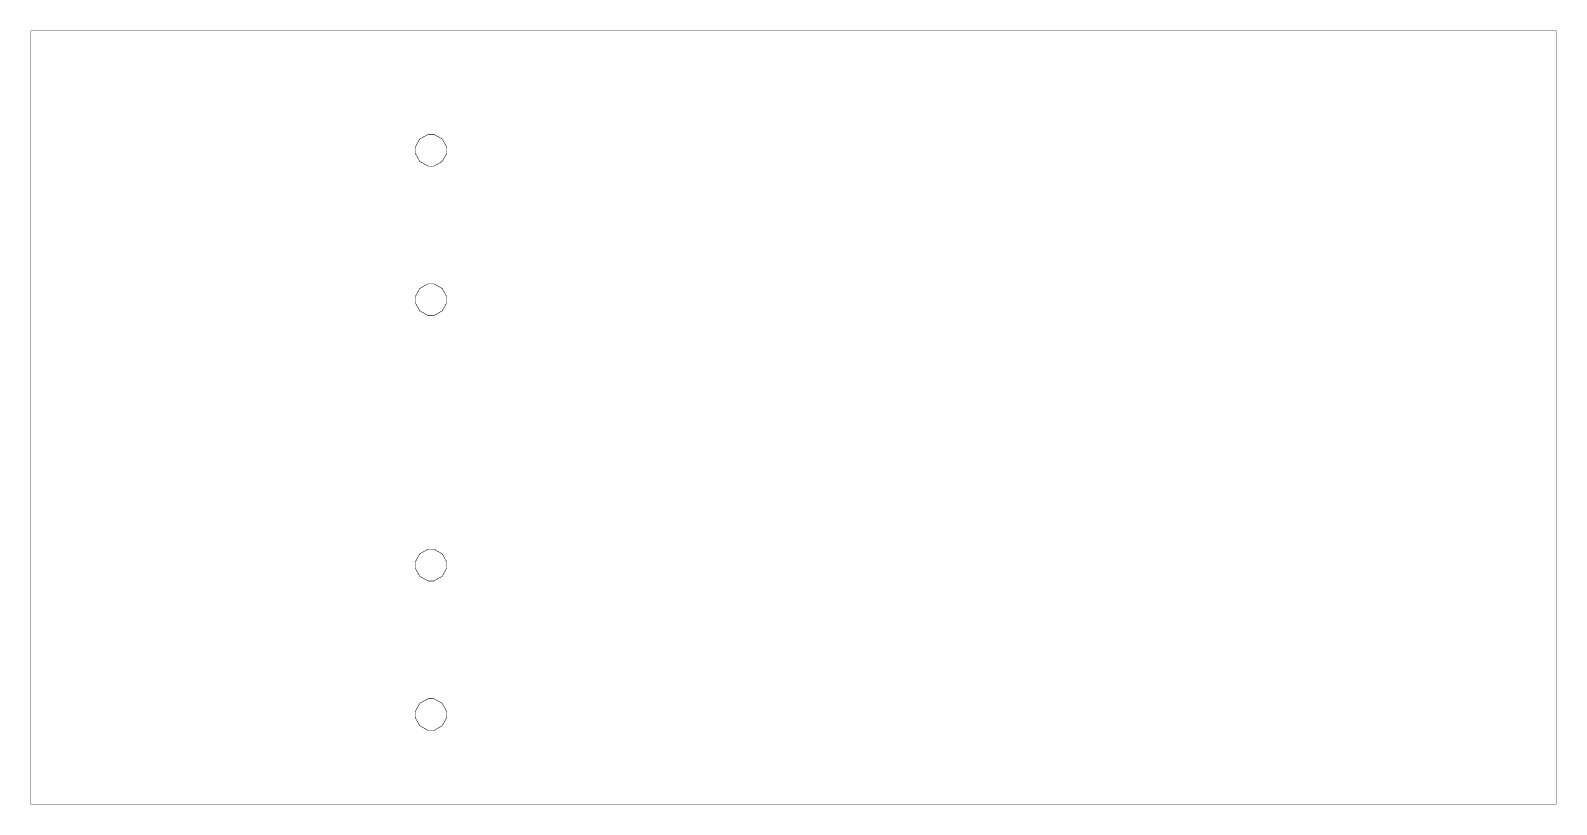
# Model space of a CAD drawing. Extents: x 0.23 to 3.24, y 16.19 to 17.72.
import ezdxf

# ---------------------------------------------------------------- set-up
doc = ezdxf.new("R2010")
doc.units = 0
doc.layers.get('0').update_dxf_attribs({"linetype": 'CONTINUOUS'})

msp = doc.modelspace()

# ---------------------------------------------------------------- linework, layer by layer
at = {"color": 1, "const_width": 0.001}
for points in [[(0.229167, 17.7222), (3.24306, 17.7222), (3.24306, 16.1944), (0.229167, 16.1944), (0.229167, 17.7222)], [(1.05127, 17.4863), (1.05127, 17.4807), (1.04205, 17.464), (1.02544, 17.4549), (1.01991, 17.4549), (1.01432, 17.4549), (0.997721, 17.464), (0.988553, 17.4807), (0.988553, 17.4863), (0.988553, 17.4918), (0.997721, 17.5085), (1.01432, 17.5176), (1.01991, 17.5176), (1.02544, 17.5176), (1.04205, 17.5085), (1.05127, 17.4918), (1.05127, 17.4863)], [(1.05127, 17.191), (1.05127, 17.1854), (1.04205, 17.1689), (1.02544, 17.1596), (1.01991, 17.1596), (1.01432, 17.1596), (0.997721, 17.1689), (0.988553, 17.1854), (0.988553, 17.191), (0.988553, 17.1965), (0.997721, 17.2132), (1.01432, 17.2224), (1.01991, 17.2224), (1.02544, 17.2224), (1.04205, 17.2132), (1.05127, 17.1965), (1.05127, 17.191)], [(1.05127, 16.6668), (1.05127, 16.6612), (1.04205, 16.6446), (1.02544, 16.6354), (1.01991, 16.6354), (1.01432, 16.6354), (0.997721, 16.6446), (0.988553, 16.6612), (0.988553, 16.6668), (0.988553, 16.6724), (0.997721, 16.689), (1.01432, 16.6982), (1.01991, 16.6982), (1.02544, 16.6982), (1.04205, 16.689), (1.05127, 16.6724), (1.05127, 16.6668)], [(1.05127, 16.3715), (1.05127, 16.366), (1.04205, 16.3494), (1.02544, 16.3401), (1.01991, 16.3401), (1.01432, 16.3401), (0.997721, 16.3494), (0.988553, 16.366), (0.988553, 16.3715), (0.988553, 16.3771), (0.997721, 16.3937), (1.01432, 16.4029), (1.01991, 16.4029), (1.02544, 16.4029), (1.04205, 16.3937), (1.05127, 16.3771), (1.05127, 16.3715)]]:
    msp.add_lwpolyline(points, close=True, dxfattribs=at)

doc.saveas('drawing.dxf')
